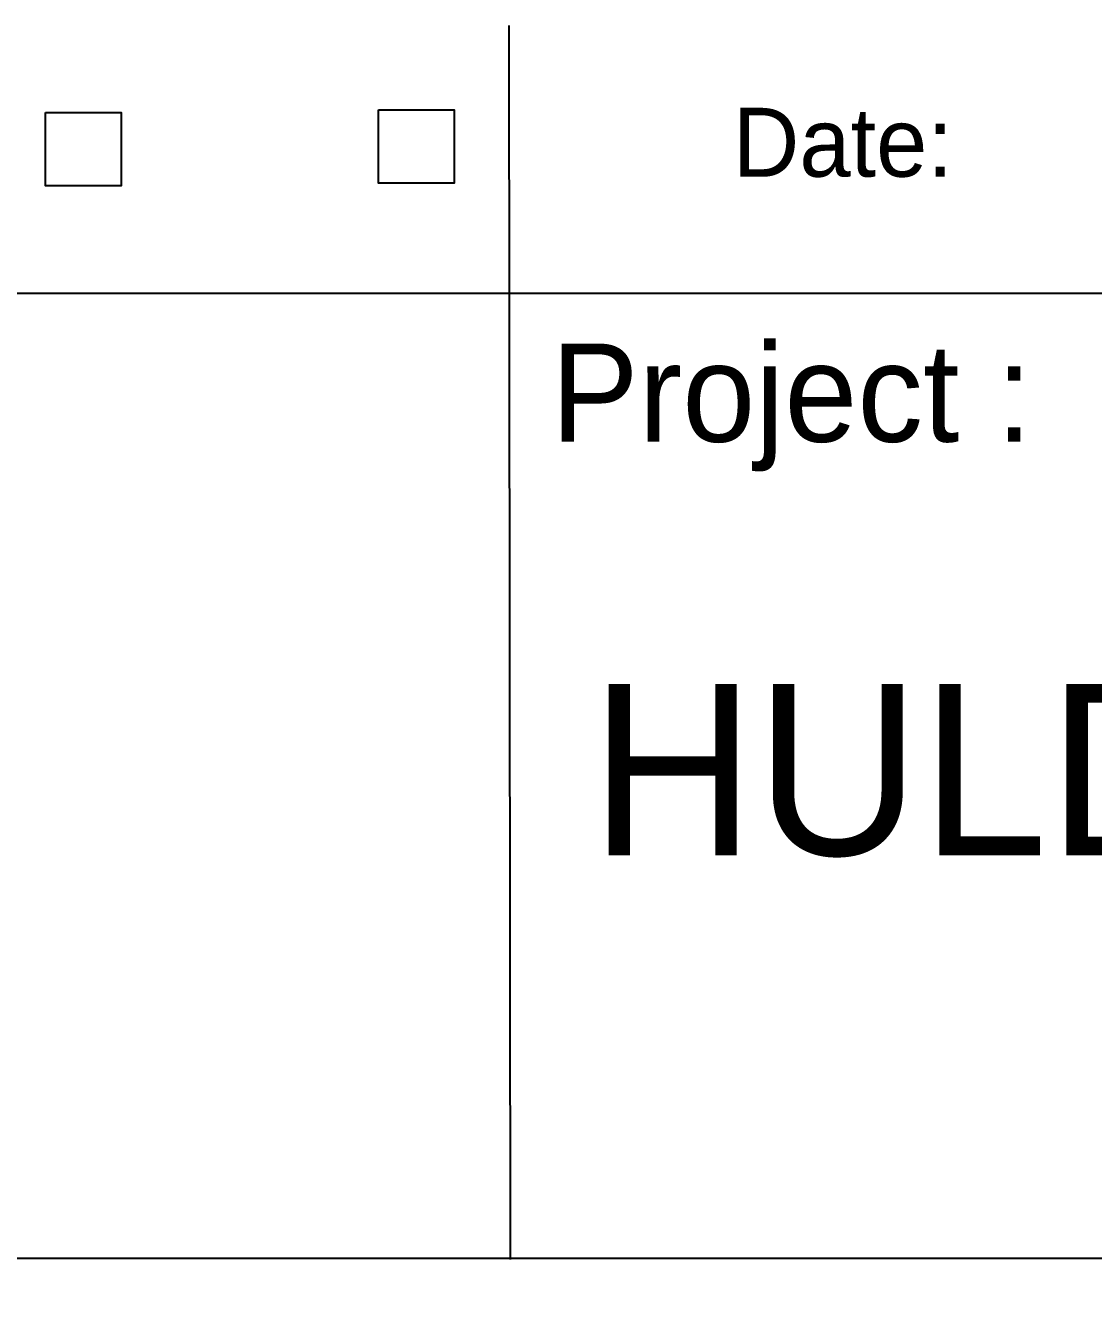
# Model space of a CAD drawing. Extents: x 0 to 841, y 0 to 594.
# Drawn here: x 719.43 to 750.64, y 83.14 to 120.24 of the extents above; entities that cross this region are included whole.
import ezdxf

# ---------------------------------------------------------------- set-up
doc = ezdxf.new("R2010")
doc.units = 0
doc.layers.add('01-LIN-025-A', color=7, linetype='Continuous')
doc.layers.add('02-LIN-025-B', color=7, linetype='Continuous')

msp = doc.modelspace()

# ---------------------------------------------------------------- linework, layer by layer
at = {"layer": '01-LIN-025-A'}
for p, q in [((733.55, 120.235), (733.589, 84.191)), ((648.723, 112.418), (829.276, 112.418))]:
    msp.add_line(p, q, dxfattribs=at)
for points in [[(720.012, 117.693), (722.223, 117.693), (722.223, 115.548), (720.012, 115.548)], [(729.739, 117.769), (731.95, 117.769), (731.95, 115.624), (729.739, 115.624)], [(648.81, 84.229), (829.271, 84.229), (829.271, 10.406), (648.81, 10.406)]]:
    msp.add_lwpolyline(points, close=True, dxfattribs=at)

# ---------------------------------------------------------------- texts
for s, height, p in [('Date:', 2.0126, (740.094, 115.817)), ('Project :', 2.8671, (734.784, 108.074))]:
    msp.add_text(s, height=height, dxfattribs=at).set_placement(p)
at = {"layer": '02-LIN-025-B'}
msp.add_text('HULDRA HALEPRODUKSJON', height=5, dxfattribs=at).set_placement((735.92, 96))

doc.saveas('drawing.dxf')
